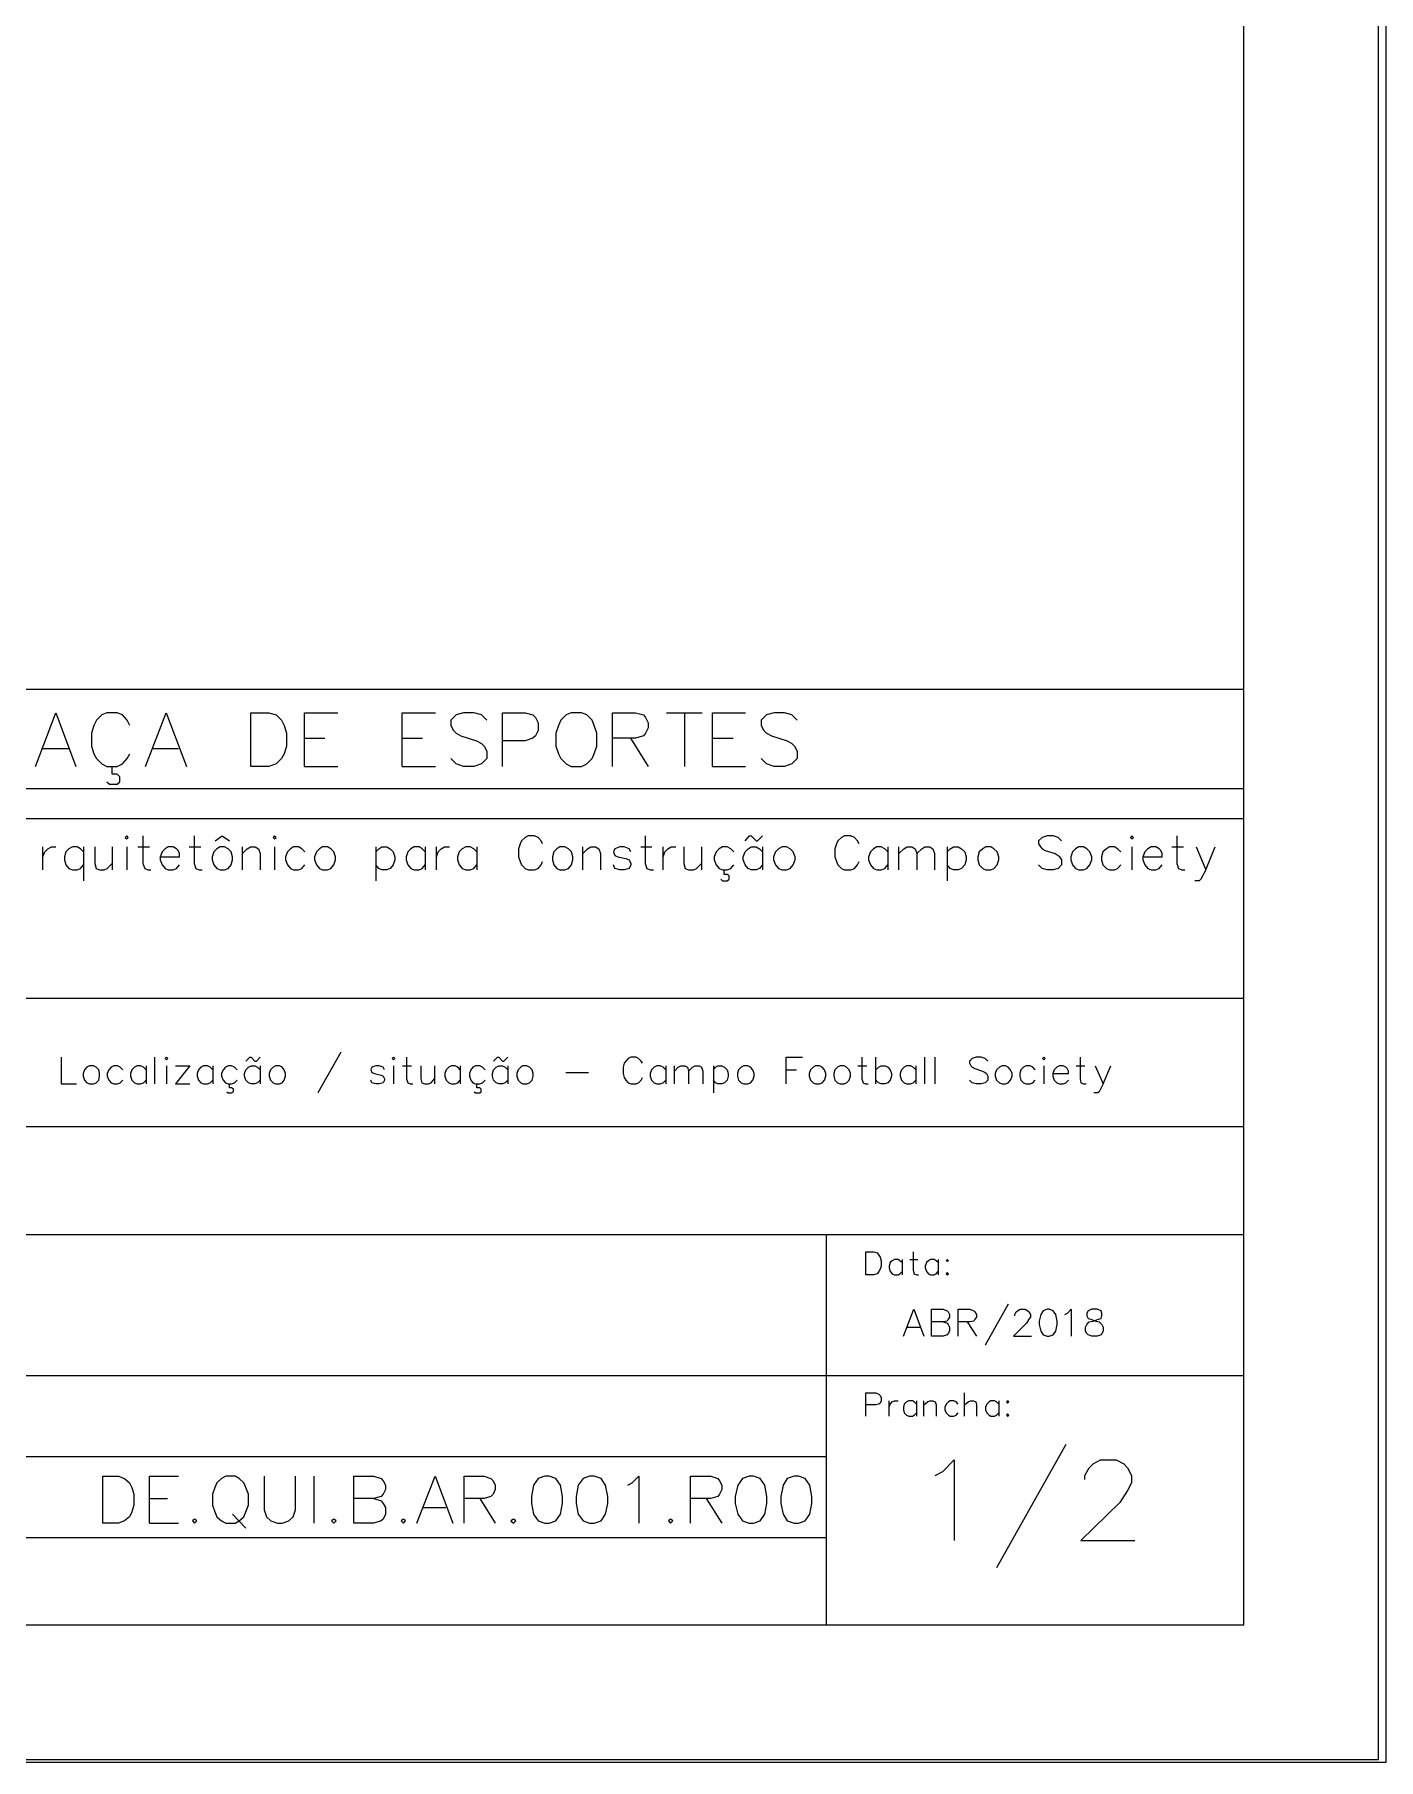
# Model space of a CAD drawing. Header units: millimetres. Extents: x 2928 to 3112, y 1220 to 1280.
# Drawn here: x 3003.17 to 3013.21, y 1220.29 to 1233.19 of the extents above; entities that cross this region are included whole.
import ezdxf
from ezdxf.xclip import XClip

# ---------------------------------------------------------------- set-up
doc = ezdxf.new("R2010")
doc.units = ezdxf.units.MM

# ---------------------------------------------------------------- blocks, each defined once
blk = doc.blocks.new('MF1454BF0')
at = {"color": 7, "linetype": 'Continuous', "lineweight": 9, "true_color": 0x000007}
blk.add_lwpolyline([(840.46, 593.82), (0.56, 593.82), (0.56, 0.62), (840.46, 0.62)], close=True, dxfattribs=at)

msp = doc.modelspace()

# ---------------------------------------------------------------- linework, layer by layer
at = {"color": 7, "linetype": 'Continuous', "lineweight": 9, "true_color": 0x000007}
for points in [[(3012.20566, 1279.08083), (2931.06784, 1279.08083), (2931.06784, 1221.3), (3012.20566, 1221.3)], [(3004.78556, 1227.71343), (3004.78556, 1228.11677), (3004.91889, 1228.11677), (3004.97556, 1228.1001), (3005.01556, 1228.0601), (3005.03556, 1228.0201), (3005.05223, 1227.96343), (3005.05223, 1227.86676), (3005.03556, 1227.8101), (3005.01556, 1227.77343), (3004.97556, 1227.73343), (3004.91889, 1227.71343)], [(3007.17892, 1228.11677), (3007.14226, 1228.1001), (3007.10226, 1228.0601), (3007.08559, 1228.0201), (3007.06559, 1227.96343), (3007.06559, 1227.86676), (3007.08559, 1227.8101), (3007.10226, 1227.77343), (3007.14226, 1227.73343), (3007.17892, 1227.71343), (3007.25559, 1227.71343), (3007.29559, 1227.73343), (3007.33559, 1227.77343), (3007.35226, 1227.8101), (3007.37226, 1227.86676), (3007.37226, 1227.96343), (3007.35226, 1228.0201), (3007.33559, 1228.0601), (3007.29559, 1228.1001), (3007.25559, 1228.11677)], [(3003.84554, 1227.18342), (3003.85888, 1227.17342), (3003.86888, 1227.18342), (3003.85888, 1227.19675)], [(3004.95223, 1227.18342), (3004.96223, 1227.17342), (3004.97556, 1227.18342), (3004.96223, 1227.19675)], [(3011.35898, 1227.18342), (3011.36898, 1227.17342), (3011.38232, 1227.18342), (3011.36898, 1227.19675)], [(3004.55555, 1227.11342), (3004.53222, 1227.10009), (3004.50889, 1227.07675), (3004.49555, 1227.04008), (3004.49555, 1227.01675), (3004.50889, 1226.98008), (3004.53222, 1226.95342), (3004.55555, 1226.94342), (3004.58889, 1226.94342), (3004.61555, 1226.95342), (3004.63889, 1226.98008), (3004.64889, 1227.01675), (3004.64889, 1227.04008), (3004.63889, 1227.07675), (3004.61555, 1227.10009), (3004.58889, 1227.11342)], [(3005.32223, 1227.11342), (3005.2989, 1227.10009), (3005.27556, 1227.07675), (3005.26223, 1227.04008), (3005.26223, 1227.01675), (3005.27556, 1226.98008), (3005.2989, 1226.95342), (3005.32223, 1226.94342), (3005.3589, 1226.94342), (3005.38223, 1226.95342), (3005.40557, 1226.98008), (3005.4189, 1227.01675), (3005.4189, 1227.04008), (3005.40557, 1227.07675), (3005.38223, 1227.10009), (3005.3589, 1227.11342)], [(3007.09559, 1227.11342), (3007.07226, 1227.10009), (3007.04892, 1227.07675), (3007.03892, 1227.04008), (3007.03892, 1227.01675), (3007.04892, 1226.98008), (3007.07226, 1226.95342), (3007.09559, 1226.94342), (3007.13226, 1226.94342), (3007.15892, 1226.95342), (3007.18226, 1226.98008), (3007.19226, 1227.01675), (3007.19226, 1227.04008), (3007.18226, 1227.07675), (3007.15892, 1227.10009), (3007.13226, 1227.11342)], [(3008.75561, 1227.11342), (3008.72895, 1227.10009), (3008.70561, 1227.07675), (3008.69228, 1227.04008), (3008.69228, 1227.01675), (3008.70561, 1226.98008), (3008.72895, 1226.95342), (3008.75561, 1226.94342), (3008.78895, 1226.94342), (3008.81561, 1226.95342), (3008.83895, 1226.98008), (3008.85228, 1227.01675), (3008.85228, 1227.04008), (3008.83895, 1227.07675), (3008.81561, 1227.10009), (3008.78895, 1227.11342)], [(3010.27897, 1227.11342), (3010.25564, 1227.10009), (3010.22897, 1227.07675), (3010.21897, 1227.04008), (3010.21897, 1227.01675), (3010.22897, 1226.98008), (3010.25564, 1226.95342), (3010.27897, 1226.94342), (3010.31564, 1226.94342), (3010.33897, 1226.95342), (3010.3623, 1226.98008), (3010.37564, 1227.01675), (3010.37564, 1227.04008), (3010.3623, 1227.07675), (3010.33897, 1227.10009), (3010.31564, 1227.11342)], [(3010.97231, 1227.11342), (3010.94898, 1227.10009), (3010.92564, 1227.07675), (3010.91231, 1227.04008), (3010.91231, 1227.01675), (3010.92564, 1226.98008), (3010.94898, 1226.95342), (3010.97231, 1226.94342), (3011.00898, 1226.94342), (3011.03231, 1226.95342), (3011.05565, 1226.98008), (3011.06898, 1227.01675), (3011.06898, 1227.04008), (3011.05565, 1227.07675), (3011.03231, 1227.10009), (3011.00898, 1227.11342)], [(3004.14555, 1225.5334), (3004.15555, 1225.5234), (3004.16555, 1225.5334), (3004.15555, 1225.5434)], [(3005.84224, 1225.5334), (3005.85224, 1225.5234), (3005.86224, 1225.5334), (3005.85224, 1225.5434)], [(3010.70231, 1225.5334), (3010.71231, 1225.5234), (3010.72231, 1225.5334), (3010.71231, 1225.5434)], [(3003.57887, 1225.47673), (3003.55887, 1225.46673), (3003.54221, 1225.44673), (3003.53221, 1225.42006), (3003.53221, 1225.40006), (3003.54221, 1225.37006), (3003.55887, 1225.35006), (3003.57887, 1225.34339), (3003.60887, 1225.34339), (3003.62887, 1225.35006), (3003.64887, 1225.37006), (3003.65554, 1225.40006), (3003.65554, 1225.42006), (3003.64887, 1225.44673), (3003.62887, 1225.46673), (3003.60887, 1225.47673)], [(3004.96889, 1225.47673), (3004.95223, 1225.46673), (3004.93223, 1225.44673), (3004.92223, 1225.42006), (3004.92223, 1225.40006), (3004.93223, 1225.37006), (3004.95223, 1225.35006), (3004.96889, 1225.34339), (3004.99889, 1225.34339), (3005.01889, 1225.35006), (3005.03556, 1225.37006), (3005.04556, 1225.40006), (3005.04556, 1225.42006), (3005.03556, 1225.44673), (3005.01889, 1225.46673), (3004.99889, 1225.47673)], [(3006.81892, 1225.47673), (3006.80225, 1225.46673), (3006.78225, 1225.44673), (3006.77225, 1225.42006), (3006.77225, 1225.40006), (3006.78225, 1225.37006), (3006.80225, 1225.35006), (3006.81892, 1225.34339), (3006.84892, 1225.34339), (3006.86892, 1225.35006), (3006.88892, 1225.37006), (3006.89559, 1225.40006), (3006.89559, 1225.42006), (3006.88892, 1225.44673), (3006.86892, 1225.46673), (3006.84892, 1225.47673)], [(3008.46894, 1225.47673), (3008.44894, 1225.46673), (3008.42894, 1225.44673), (3008.42228, 1225.42006), (3008.42228, 1225.40006), (3008.42894, 1225.37006), (3008.44894, 1225.35006), (3008.46894, 1225.34339), (3008.49894, 1225.34339), (3008.51894, 1225.35006), (3008.53561, 1225.37006), (3008.54561, 1225.40006), (3008.54561, 1225.42006), (3008.53561, 1225.44673), (3008.51894, 1225.46673), (3008.49894, 1225.47673)], [(3009.00562, 1225.47673), (3008.98895, 1225.46673), (3008.96895, 1225.44673), (3008.95895, 1225.42006), (3008.95895, 1225.40006), (3008.96895, 1225.37006), (3008.98895, 1225.35006), (3009.00562, 1225.34339), (3009.03562, 1225.34339), (3009.05562, 1225.35006), (3009.07229, 1225.37006), (3009.08229, 1225.40006), (3009.08229, 1225.42006), (3009.07229, 1225.44673), (3009.05562, 1225.46673), (3009.03562, 1225.47673)], [(3009.18895, 1225.47673), (3009.16895, 1225.46673), (3009.14895, 1225.44673), (3009.14229, 1225.42006), (3009.14229, 1225.40006), (3009.14895, 1225.37006), (3009.16895, 1225.35006), (3009.18895, 1225.34339), (3009.21895, 1225.34339), (3009.23562, 1225.35006), (3009.25562, 1225.37006), (3009.26562, 1225.40006), (3009.26562, 1225.42006), (3009.25562, 1225.44673), (3009.23562, 1225.46673), (3009.21895, 1225.47673)], [(3010.39897, 1225.47673), (3010.37897, 1225.46673), (3010.35897, 1225.44673), (3010.34897, 1225.42006), (3010.34897, 1225.40006), (3010.35897, 1225.37006), (3010.37897, 1225.35006), (3010.39897, 1225.34339), (3010.42564, 1225.34339), (3010.44564, 1225.35006), (3010.4623, 1225.37006), (3010.47564, 1225.40006), (3010.47564, 1225.42006), (3010.4623, 1225.44673), (3010.44564, 1225.46673), (3010.42564, 1225.47673)], [(3009.38229, 1223.91671), (3009.38229, 1224.08671), (3009.43896, 1224.08671), (3009.46562, 1224.08004), (3009.47896, 1224.06338), (3009.48896, 1224.04671), (3009.49562, 1224.02004), (3009.49562, 1223.98004), (3009.48896, 1223.95671), (3009.47896, 1223.94004), (3009.46562, 1223.92337), (3009.43896, 1223.91671)], [(3009.98896, 1224.03004), (3009.9823, 1224.02004), (3009.98896, 1224.01671), (3009.99897, 1224.02004)], [(3009.98896, 1223.93337), (3009.9823, 1223.92337), (3009.98896, 1223.91671), (3009.99897, 1223.92337)], [(3010.73564, 1223.66004), (3010.70564, 1223.6467), (3010.68897, 1223.62004), (3010.67564, 1223.57004), (3010.67564, 1223.54337), (3010.68897, 1223.49337), (3010.70564, 1223.4667), (3010.73564, 1223.4567), (3010.75231, 1223.4567), (3010.78231, 1223.4667), (3010.80231, 1223.49337), (3010.81231, 1223.54337), (3010.81231, 1223.57004), (3010.80231, 1223.62004), (3010.78231, 1223.6467), (3010.75231, 1223.66004)], [(3011.06898, 1223.66004), (3011.04231, 1223.6467), (3011.03231, 1223.63004), (3011.03231, 1223.61004), (3011.04231, 1223.59004), (3011.06231, 1223.58337), (3011.09898, 1223.57004), (3011.12565, 1223.56337), (3011.14565, 1223.54337), (3011.15565, 1223.52337), (3011.15565, 1223.49337), (3011.14565, 1223.4767), (3011.13898, 1223.4667), (3011.10898, 1223.4567), (3011.06898, 1223.4567), (3011.04231, 1223.4667), (3011.03231, 1223.4767), (3011.02231, 1223.49337), (3011.02231, 1223.52337), (3011.03231, 1223.54337), (3011.04898, 1223.56337), (3011.07898, 1223.57004), (3011.11898, 1223.58337), (3011.13898, 1223.59004), (3011.14565, 1223.61004), (3011.14565, 1223.63004), (3011.13898, 1223.6467), (3011.10898, 1223.66004)], [(3010.43897, 1222.97336), (3010.4323, 1222.96669), (3010.43897, 1222.95669), (3010.44897, 1222.96669)], [(3010.43897, 1222.87669), (3010.4323, 1222.86669), (3010.43897, 1222.86002), (3010.44897, 1222.86669)], [(3003.67887, 1222.06001), (3003.67887, 1222.41002), (3003.79554, 1222.41002), (3003.84221, 1222.39335), (3003.87888, 1222.36002), (3003.89554, 1222.32668), (3003.91221, 1222.27668), (3003.91221, 1222.19335), (3003.89554, 1222.14335), (3003.87888, 1222.10668), (3003.84221, 1222.07668), (3003.79554, 1222.06001)], [(3004.59889, 1222.41002), (3004.56555, 1222.39335), (3004.53222, 1222.36002), (3004.51555, 1222.32668), (3004.49889, 1222.27668), (3004.49889, 1222.19335), (3004.51555, 1222.14335), (3004.53222, 1222.10668), (3004.56555, 1222.07668), (3004.59889, 1222.06001), (3004.66889, 1222.06001), (3004.69889, 1222.07668), (3004.73222, 1222.10668), (3004.74889, 1222.14335), (3004.76889, 1222.19335), (3004.76889, 1222.27668), (3004.74889, 1222.32668), (3004.73222, 1222.36002), (3004.69889, 1222.39335), (3004.66889, 1222.41002)], [(3006.98226, 1222.41002), (3006.93225, 1222.39335), (3006.89892, 1222.34335), (3006.88225, 1222.26002), (3006.88225, 1222.20668), (3006.89892, 1222.12668), (3006.93225, 1222.07668), (3006.98226, 1222.06001), (3007.01559, 1222.06001), (3007.06559, 1222.07668), (3007.09892, 1222.12668), (3007.11559, 1222.20668), (3007.11559, 1222.26002), (3007.09892, 1222.34335), (3007.06559, 1222.39335), (3007.01559, 1222.41002)], [(3007.31559, 1222.41002), (3007.26893, 1222.39335), (3007.23226, 1222.34335), (3007.21559, 1222.26002), (3007.21559, 1222.20668), (3007.23226, 1222.12668), (3007.26893, 1222.07668), (3007.31559, 1222.06001), (3007.35226, 1222.06001), (3007.40226, 1222.07668), (3007.4356, 1222.12668), (3007.45226, 1222.20668), (3007.45226, 1222.26002), (3007.4356, 1222.34335), (3007.40226, 1222.39335), (3007.35226, 1222.41002)], [(3008.50894, 1222.41002), (3008.45894, 1222.39335), (3008.42561, 1222.34335), (3008.40561, 1222.26002), (3008.40561, 1222.20668), (3008.42561, 1222.12668), (3008.45894, 1222.07668), (3008.50894, 1222.06001), (3008.54228, 1222.06001), (3008.59228, 1222.07668), (3008.62561, 1222.12668), (3008.64228, 1222.20668), (3008.64228, 1222.26002), (3008.62561, 1222.34335), (3008.59228, 1222.39335), (3008.54228, 1222.41002)], [(3008.84562, 1222.41002), (3008.79228, 1222.39335), (3008.76228, 1222.34335), (3008.74561, 1222.26002), (3008.74561, 1222.20668), (3008.76228, 1222.12668), (3008.79228, 1222.07668), (3008.84562, 1222.06001), (3008.87895, 1222.06001), (3008.92895, 1222.07668), (3008.96228, 1222.12668), (3008.97895, 1222.20668), (3008.97895, 1222.26002), (3008.96228, 1222.34335), (3008.92895, 1222.39335), (3008.87895, 1222.41002)], [(3004.36555, 1222.09001), (3004.34888, 1222.07668), (3004.36555, 1222.06001), (3004.38222, 1222.07668)], [(3005.40557, 1222.09001), (3005.3889, 1222.07668), (3005.40557, 1222.06001), (3005.42223, 1222.07668)], [(3005.92557, 1222.09001), (3005.90891, 1222.07668), (3005.92557, 1222.06001), (3005.94224, 1222.07668)], [(3006.74892, 1222.09001), (3006.72892, 1222.07668), (3006.74892, 1222.06001), (3006.76559, 1222.07668)], [(3007.92227, 1222.09001), (3007.9056, 1222.07668), (3007.92227, 1222.06001), (3007.93894, 1222.07668)]]:
    msp.add_lwpolyline(points, close=True, dxfattribs=at)
for points in [[(3012.20566, 1228.2901), (2994.58874, 1228.2901), (2994.58874, 1227.55009)], [(3003.17553, 1227.71343), (3003.32887, 1228.11677), (3003.47887, 1227.71343)], [(3003.88221, 1228.0201), (3003.86221, 1228.0601), (3003.82554, 1228.1001), (3003.78554, 1228.11677), (3003.70888, 1228.11677), (3003.67221, 1228.1001), (3003.63221, 1228.0601), (3003.61221, 1228.0201), (3003.59554, 1227.96343), (3003.59554, 1227.86676), (3003.61221, 1227.8101), (3003.63221, 1227.77343), (3003.67221, 1227.73343), (3003.70888, 1227.71343), (3003.78554, 1227.71343), (3003.82554, 1227.73343), (3003.86221, 1227.77343), (3003.88221, 1227.8101)], [(3003.99888, 1227.71343), (3004.15221, 1228.11677), (3004.30555, 1227.71343)], [(3005.18556, 1227.71343), (3005.18556, 1228.11677), (3005.43557, 1228.11677)], [(3005.91557, 1227.71343), (3005.91557, 1228.11677), (3006.16558, 1228.11677)], [(3006.54892, 1228.0601), (3006.50892, 1228.1001), (3006.45225, 1228.11677), (3006.37558, 1228.11677), (3006.31891, 1228.1001), (3006.27891, 1228.0601), (3006.27891, 1228.0201), (3006.29891, 1227.98343), (3006.31891, 1227.96343), (3006.35558, 1227.94343), (3006.47225, 1227.90676), (3006.50892, 1227.88676), (3006.52892, 1227.86676), (3006.54892, 1227.8301), (3006.54892, 1227.77343), (3006.50892, 1227.73343), (3006.45225, 1227.71343), (3006.37558, 1227.71343), (3006.31891, 1227.73343), (3006.27891, 1227.77343)], [(3006.66558, 1227.71343), (3006.66558, 1228.11677), (3006.83559, 1228.11677), (3006.89225, 1228.1001), (3006.91225, 1228.0801), (3006.93225, 1228.0401), (3006.93225, 1227.98343), (3006.91225, 1227.94343), (3006.89225, 1227.92676), (3006.83559, 1227.90676), (3006.66558, 1227.90676)], [(3007.48893, 1227.71343), (3007.48893, 1228.11677), (3007.65893, 1228.11677), (3007.71893, 1228.1001), (3007.7356, 1228.0801), (3007.7556, 1228.0401), (3007.7556, 1228.00343), (3007.7356, 1227.96343), (3007.71893, 1227.94343), (3007.65893, 1227.92676), (3007.48893, 1227.92676)], [(3007.89227, 1228.11677), (3008.15894, 1228.11677), (3008.15894, 1228.11677)], [(3008.0256, 1228.11677), (3008.0256, 1227.71343), (3008.0256, 1227.71343)], [(3008.23561, 1227.71343), (3008.23561, 1228.11677), (3008.48228, 1228.11677)], [(3008.86895, 1228.0601), (3008.82895, 1228.1001), (3008.77228, 1228.11677), (3008.69561, 1228.11677), (3008.63895, 1228.1001), (3008.59895, 1228.0601), (3008.59895, 1228.0201), (3008.61895, 1227.98343), (3008.63895, 1227.96343), (3008.67561, 1227.94343), (3008.79228, 1227.90676), (3008.82895, 1227.88676), (3008.84895, 1227.86676), (3008.86895, 1227.8301), (3008.86895, 1227.77343), (3008.82895, 1227.73343), (3008.77228, 1227.71343), (3008.69561, 1227.71343), (3008.63895, 1227.73343), (3008.59895, 1227.77343)], [(3003.2322, 1227.8501), (3003.4222, 1227.8501), (3003.4222, 1227.8501)], [(3004.05555, 1227.8501), (3004.24555, 1227.8501), (3004.24555, 1227.8501)], [(3005.18556, 1227.92676), (3005.3389, 1227.92676), (3005.3389, 1227.92676)], [(3005.91557, 1227.92676), (3006.06891, 1227.92676), (3006.06891, 1227.92676)], [(3007.62226, 1227.92676), (3007.7556, 1227.71343), (3007.7556, 1227.71343)], [(3008.23561, 1227.92676), (3008.38894, 1227.92676), (3008.38894, 1227.92676)], [(3003.70888, 1227.60009), (3003.72888, 1227.58343), (3003.78554, 1227.58343), (3003.80554, 1227.60009), (3003.80554, 1227.63676), (3003.78554, 1227.65676), (3003.74888, 1227.65676), (3003.74888, 1227.71343)], [(3005.18556, 1227.71343), (3005.43557, 1227.71343), (3005.43557, 1227.71343)], [(3005.91557, 1227.71343), (3006.16558, 1227.71343), (3006.16558, 1227.71343)], [(3008.23561, 1227.71343), (3008.48228, 1227.71343), (3008.48228, 1227.71343)], [(2994.58874, 1227.55009), (3012.20566, 1227.55009), (3012.20566, 1227.55009)], [(2999.38881, 1227.32676), (3012.20566, 1227.32676), (3012.20566, 1227.32676)], [(3003.97888, 1227.19675), (3003.97888, 1226.99008), (3003.99221, 1226.95342), (3004.01555, 1226.94342), (3004.03888, 1226.94342)], [(3004.36222, 1227.19675), (3004.36222, 1226.99008), (3004.37555, 1226.95342), (3004.39889, 1226.94342), (3004.42222, 1226.94342)], [(3004.51889, 1227.16009), (3004.57222, 1227.19675), (3004.62555, 1227.16009)], [(3006.96559, 1227.13675), (3006.95559, 1227.16009), (3006.93225, 1227.18342), (3006.90559, 1227.19675), (3006.85892, 1227.19675), (3006.83559, 1227.18342), (3006.80892, 1227.16009), (3006.79892, 1227.13675), (3006.78559, 1227.10009), (3006.78559, 1227.04008), (3006.79892, 1227.00342), (3006.80892, 1226.98008), (3006.83559, 1226.95342), (3006.85892, 1226.94342), (3006.90559, 1226.94342), (3006.93225, 1226.95342), (3006.95559, 1226.98008), (3006.96559, 1227.00342)], [(3007.73227, 1227.19675), (3007.73227, 1226.99008), (3007.7456, 1226.95342), (3007.76893, 1226.94342), (3007.7956, 1226.94342)], [(3008.47894, 1227.16009), (3008.51228, 1227.19675), (3008.52561, 1227.19675), (3008.56228, 1227.16009), (3008.57228, 1227.16009), (3008.60895, 1227.19675)], [(3009.33229, 1227.13675), (3009.31896, 1227.16009), (3009.29562, 1227.18342), (3009.26895, 1227.19675), (3009.22229, 1227.19675), (3009.19895, 1227.18342), (3009.17229, 1227.16009), (3009.16229, 1227.13675), (3009.14895, 1227.10009), (3009.14895, 1227.04008), (3009.16229, 1227.00342), (3009.17229, 1226.98008), (3009.19895, 1226.95342), (3009.22229, 1226.94342), (3009.26895, 1226.94342), (3009.29562, 1226.95342), (3009.31896, 1226.98008), (3009.33229, 1227.00342)], [(3010.84231, 1227.16009), (3010.81898, 1227.18342), (3010.78231, 1227.19675), (3010.73564, 1227.19675), (3010.69898, 1227.18342), (3010.67231, 1227.16009), (3010.67231, 1227.13675), (3010.68564, 1227.11342), (3010.69898, 1227.10009), (3010.72231, 1227.08675), (3010.79564, 1227.06342), (3010.81898, 1227.05008), (3010.82898, 1227.04008), (3010.84231, 1227.01675), (3010.84231, 1226.98008), (3010.81898, 1226.95342), (3010.78231, 1226.94342), (3010.73564, 1226.94342), (3010.69898, 1226.95342), (3010.67231, 1226.98008)], [(3011.70566, 1227.19675), (3011.70566, 1226.99008), (3011.71899, 1226.95342), (3011.74232, 1226.94342), (3011.76566, 1226.94342)], [(3003.2322, 1226.94342), (3003.2322, 1227.11342), (3003.2322, 1227.11342)], [(3003.2322, 1227.04008), (3003.24554, 1227.07675), (3003.26887, 1227.10009), (3003.29554, 1227.11342), (3003.32887, 1227.11342)], [(3003.53554, 1227.07675), (3003.51221, 1227.10009), (3003.48887, 1227.11342), (3003.4522, 1227.11342), (3003.42554, 1227.10009), (3003.4022, 1227.07675), (3003.3922, 1227.04008), (3003.3922, 1227.01675), (3003.4022, 1226.98008), (3003.42554, 1226.95342), (3003.4522, 1226.94342), (3003.48887, 1226.94342), (3003.51221, 1226.95342), (3003.53554, 1226.98008)], [(3003.53554, 1227.11342), (3003.53554, 1226.86008), (3003.53554, 1226.86008)], [(3003.61887, 1227.11342), (3003.61887, 1226.99008), (3003.62887, 1226.95342), (3003.65554, 1226.94342), (3003.68887, 1226.94342), (3003.71221, 1226.95342), (3003.74888, 1226.99008)], [(3003.74888, 1227.11342), (3003.74888, 1226.94342), (3003.74888, 1226.94342)], [(3003.85888, 1227.11342), (3003.85888, 1226.94342), (3003.85888, 1226.94342)], [(3003.94221, 1227.11342), (3004.02888, 1227.11342), (3004.02888, 1227.11342)], [(3004.10888, 1227.04008), (3004.25222, 1227.04008), (3004.25222, 1227.06342), (3004.24222, 1227.08675), (3004.22888, 1227.10009), (3004.20555, 1227.11342), (3004.16888, 1227.11342), (3004.14555, 1227.10009), (3004.12221, 1227.07675), (3004.10888, 1227.04008), (3004.10888, 1227.01675), (3004.12221, 1226.98008), (3004.14555, 1226.95342), (3004.16888, 1226.94342), (3004.20555, 1226.94342), (3004.22888, 1226.95342), (3004.25222, 1226.98008)], [(3004.32555, 1227.11342), (3004.41222, 1227.11342), (3004.41222, 1227.11342)], [(3004.72222, 1226.94342), (3004.72222, 1227.11342), (3004.72222, 1227.11342)], [(3004.72222, 1227.06342), (3004.75889, 1227.10009), (3004.78222, 1227.11342), (3004.81889, 1227.11342), (3004.84222, 1227.10009), (3004.85556, 1227.06342), (3004.85556, 1226.94342)], [(3004.96223, 1227.11342), (3004.96223, 1226.94342), (3004.96223, 1226.94342)], [(3005.1889, 1227.07675), (3005.16556, 1227.10009), (3005.14223, 1227.11342), (3005.10556, 1227.11342), (3005.08223, 1227.10009), (3005.05889, 1227.07675), (3005.04556, 1227.04008), (3005.04556, 1227.01675), (3005.05889, 1226.98008), (3005.08223, 1226.95342), (3005.10556, 1226.94342), (3005.14223, 1226.94342), (3005.16556, 1226.95342), (3005.1889, 1226.98008)], [(3005.7189, 1227.11342), (3005.7189, 1226.86008), (3005.7189, 1226.86008)], [(3005.7189, 1227.07675), (3005.74224, 1227.10009), (3005.76557, 1227.11342), (3005.80224, 1227.11342), (3005.82557, 1227.10009), (3005.84891, 1227.07675), (3005.86224, 1227.04008), (3005.86224, 1227.01675), (3005.84891, 1226.98008), (3005.82557, 1226.95342), (3005.80224, 1226.94342), (3005.76557, 1226.94342), (3005.74224, 1226.95342), (3005.7189, 1226.98008)], [(3006.08891, 1227.07675), (3006.06558, 1227.10009), (3006.04224, 1227.11342), (3006.00557, 1227.11342), (3005.98224, 1227.10009), (3005.95891, 1227.07675), (3005.94557, 1227.04008), (3005.94557, 1227.01675), (3005.95891, 1226.98008), (3005.98224, 1226.95342), (3006.00557, 1226.94342), (3006.04224, 1226.94342), (3006.06558, 1226.95342), (3006.08891, 1226.98008)], [(3006.08891, 1227.11342), (3006.08891, 1226.94342), (3006.08891, 1226.94342)], [(3006.17224, 1226.94342), (3006.17224, 1227.11342), (3006.17224, 1227.11342)], [(3006.17224, 1227.04008), (3006.18558, 1227.07675), (3006.20891, 1227.10009), (3006.23224, 1227.11342), (3006.26891, 1227.11342)], [(3006.47558, 1227.07675), (3006.45225, 1227.10009), (3006.42558, 1227.11342), (3006.39225, 1227.11342), (3006.36558, 1227.10009), (3006.34225, 1227.07675), (3006.32891, 1227.04008), (3006.32891, 1227.01675), (3006.34225, 1226.98008), (3006.36558, 1226.95342), (3006.39225, 1226.94342), (3006.42558, 1226.94342), (3006.45225, 1226.95342), (3006.47558, 1226.98008)], [(3006.47558, 1227.11342), (3006.47558, 1226.94342), (3006.47558, 1226.94342)], [(3007.26559, 1226.94342), (3007.26559, 1227.11342), (3007.26559, 1227.11342)], [(3007.26559, 1227.06342), (3007.30226, 1227.10009), (3007.32559, 1227.11342), (3007.36226, 1227.11342), (3007.38559, 1227.10009), (3007.39893, 1227.06342), (3007.39893, 1226.94342)], [(3007.6256, 1227.07675), (3007.61226, 1227.10009), (3007.5756, 1227.11342), (3007.54226, 1227.11342), (3007.5056, 1227.10009), (3007.4956, 1227.07675), (3007.5056, 1227.05008), (3007.52893, 1227.04008), (3007.58893, 1227.02675), (3007.61226, 1227.01675), (3007.6256, 1226.99008), (3007.6256, 1226.98008), (3007.61226, 1226.95342), (3007.5756, 1226.94342), (3007.54226, 1226.94342), (3007.5056, 1226.95342), (3007.4956, 1226.98008)], [(3007.69893, 1227.11342), (3007.78227, 1227.11342), (3007.78227, 1227.11342)], [(3007.8656, 1226.94342), (3007.8656, 1227.11342), (3007.8656, 1227.11342)], [(3007.8656, 1227.04008), (3007.87893, 1227.07675), (3007.90227, 1227.10009), (3007.9256, 1227.11342), (3007.96227, 1227.11342)], [(3008.02227, 1227.11342), (3008.02227, 1226.99008), (3008.03227, 1226.95342), (3008.0556, 1226.94342), (3008.09227, 1226.94342), (3008.1156, 1226.95342), (3008.15227, 1226.99008)], [(3008.15227, 1227.11342), (3008.15227, 1226.94342), (3008.15227, 1226.94342)], [(3008.39561, 1227.07675), (3008.37228, 1227.10009), (3008.34561, 1227.11342), (3008.30894, 1227.11342), (3008.28561, 1227.10009), (3008.26227, 1227.07675), (3008.24894, 1227.04008), (3008.24894, 1227.01675), (3008.26227, 1226.98008), (3008.28561, 1226.95342), (3008.30894, 1226.94342), (3008.34561, 1226.94342), (3008.37228, 1226.95342), (3008.39561, 1226.98008)], [(3008.60895, 1226.98008), (3008.58561, 1226.95342), (3008.56228, 1226.94342), (3008.52561, 1226.94342), (3008.50228, 1226.95342), (3008.47894, 1226.98008), (3008.46561, 1227.01675), (3008.46561, 1227.04008), (3008.47894, 1227.07675), (3008.50228, 1227.10009), (3008.52561, 1227.11342), (3008.56228, 1227.11342), (3008.58561, 1227.10009), (3008.60895, 1227.07675)], [(3008.60895, 1227.11342), (3008.60895, 1226.94342), (3008.60895, 1226.94342)], [(3009.54563, 1227.07675), (3009.52229, 1227.10009), (3009.49562, 1227.11342), (3009.46229, 1227.11342), (3009.43896, 1227.10009), (3009.41562, 1227.07675), (3009.40229, 1227.04008), (3009.40229, 1227.01675), (3009.41562, 1226.98008), (3009.43896, 1226.95342), (3009.46229, 1226.94342), (3009.49562, 1226.94342), (3009.52229, 1226.95342), (3009.54563, 1226.98008)], [(3009.54563, 1227.11342), (3009.54563, 1226.94342), (3009.54563, 1226.94342)], [(3009.62896, 1226.94342), (3009.62896, 1227.11342), (3009.62896, 1227.11342)], [(3009.62896, 1227.06342), (3009.66563, 1227.10009), (3009.68896, 1227.11342), (3009.72563, 1227.11342), (3009.74896, 1227.10009), (3009.76229, 1227.06342), (3009.76229, 1226.94342)], [(3009.76229, 1227.06342), (3009.79896, 1227.10009), (3009.8223, 1227.11342), (3009.85896, 1227.11342), (3009.8823, 1227.10009), (3009.89563, 1227.06342), (3009.89563, 1226.94342)], [(3009.98896, 1227.11342), (3009.98896, 1226.86008), (3009.98896, 1226.86008)], [(3009.98896, 1227.07675), (3010.0123, 1227.10009), (3010.03563, 1227.11342), (3010.0723, 1227.11342), (3010.09563, 1227.10009), (3010.1223, 1227.07675), (3010.1323, 1227.04008), (3010.1323, 1227.01675), (3010.1223, 1226.98008), (3010.09563, 1226.95342), (3010.0723, 1226.94342), (3010.03563, 1226.94342), (3010.0123, 1226.95342), (3009.98896, 1226.98008)], [(3011.28565, 1227.07675), (3011.26232, 1227.10009), (3011.23898, 1227.11342), (3011.20232, 1227.11342), (3011.17898, 1227.10009), (3011.15231, 1227.07675), (3011.14231, 1227.04008), (3011.14231, 1227.01675), (3011.15231, 1226.98008), (3011.17898, 1226.95342), (3011.20232, 1226.94342), (3011.23898, 1226.94342), (3011.26232, 1226.95342), (3011.28565, 1226.98008)], [(3011.36898, 1227.11342), (3011.36898, 1226.94342), (3011.36898, 1226.94342)], [(3011.45232, 1227.04008), (3011.59565, 1227.04008), (3011.59565, 1227.06342), (3011.58565, 1227.08675), (3011.57232, 1227.10009), (3011.54899, 1227.11342), (3011.51232, 1227.11342), (3011.48899, 1227.10009), (3011.46565, 1227.07675), (3011.45232, 1227.04008), (3011.45232, 1227.01675), (3011.46565, 1226.98008), (3011.48899, 1226.95342), (3011.51232, 1226.94342), (3011.54899, 1226.94342), (3011.57232, 1226.95342), (3011.59565, 1226.98008)], [(3011.66899, 1227.11342), (3011.75566, 1227.11342), (3011.75566, 1227.11342)], [(3011.84899, 1227.11342), (3011.92233, 1226.94342), (3011.99233, 1227.11342)], [(3008.29894, 1226.87342), (3008.30894, 1226.86008), (3008.34561, 1226.86008), (3008.35894, 1226.87342), (3008.35894, 1226.89675), (3008.34561, 1226.90675), (3008.32227, 1226.90675), (3008.32227, 1226.94342)], [(3011.92233, 1226.94342), (3011.88566, 1226.87342), (3011.87233, 1226.86008), (3011.83899, 1226.86008)], [(2999.38881, 1225.9834), (3012.20566, 1225.9834), (3012.20566, 1225.9834)], [(3003.36887, 1225.5434), (3003.36887, 1225.34339), (3003.48221, 1225.34339)], [(3004.06888, 1225.34339), (3004.06888, 1225.5434), (3004.06888, 1225.5434)], [(3004.74889, 1225.5134), (3004.77889, 1225.5434), (3004.78889, 1225.5434), (3004.81556, 1225.5134), (3004.82889, 1225.5134), (3004.85556, 1225.5434)], [(3005.4589, 1225.58006), (3005.28556, 1225.27673), (3005.28556, 1225.27673)], [(3005.94891, 1225.5434), (3005.94891, 1225.38006), (3005.95891, 1225.35006), (3005.97557, 1225.34339), (3005.99557, 1225.34339)], [(3006.59892, 1225.5134), (3006.62892, 1225.5434), (3006.63892, 1225.5434), (3006.66558, 1225.5134), (3006.67558, 1225.5134), (3006.70558, 1225.5434)], [(3007.71227, 1225.49673), (3007.70227, 1225.5134), (3007.68227, 1225.5334), (3007.6656, 1225.5434), (3007.6256, 1225.5434), (3007.6056, 1225.5334), (3007.58893, 1225.5134), (3007.5756, 1225.49673), (3007.56893, 1225.46673), (3007.56893, 1225.42006), (3007.5756, 1225.39006), (3007.58893, 1225.37006), (3007.6056, 1225.35006), (3007.6256, 1225.34339), (3007.6656, 1225.34339), (3007.68227, 1225.35006), (3007.70227, 1225.37006), (3007.71227, 1225.39006)], [(3008.78561, 1225.34339), (3008.78561, 1225.5434), (3008.90895, 1225.5434)], [(3009.35229, 1225.5434), (3009.35229, 1225.38006), (3009.36229, 1225.35006), (3009.37896, 1225.34339), (3009.39896, 1225.34339)], [(3009.45562, 1225.34339), (3009.45562, 1225.5434), (3009.45562, 1225.5434)], [(3009.8223, 1225.34339), (3009.8223, 1225.5434), (3009.8223, 1225.5434)], [(3009.89896, 1225.34339), (3009.89896, 1225.5434), (3009.89896, 1225.5434)], [(3010.2923, 1225.5134), (3010.2723, 1225.5334), (3010.2423, 1225.5434), (3010.20563, 1225.5434), (3010.17563, 1225.5334), (3010.15563, 1225.5134), (3010.15563, 1225.49673), (3010.16563, 1225.47673), (3010.17563, 1225.46673), (3010.19563, 1225.45673), (3010.2523, 1225.43673), (3010.2723, 1225.42673), (3010.2823, 1225.42006), (3010.2923, 1225.40006), (3010.2923, 1225.37006), (3010.2723, 1225.35006), (3010.2423, 1225.34339), (3010.20563, 1225.34339), (3010.17563, 1225.35006), (3010.15563, 1225.37006)], [(3010.98231, 1225.5434), (3010.98231, 1225.38006), (3010.98898, 1225.35006), (3011.00898, 1225.34339), (3011.02898, 1225.34339)], [(3003.82888, 1225.44673), (3003.80888, 1225.46673), (3003.78888, 1225.47673), (3003.76221, 1225.47673), (3003.74221, 1225.46673), (3003.72554, 1225.44673), (3003.71221, 1225.42006), (3003.71221, 1225.40006), (3003.72554, 1225.37006), (3003.74221, 1225.35006), (3003.76221, 1225.34339), (3003.78888, 1225.34339), (3003.80888, 1225.35006), (3003.82888, 1225.37006)], [(3004.00221, 1225.44673), (3003.98221, 1225.46673), (3003.96221, 1225.47673), (3003.93555, 1225.47673), (3003.91554, 1225.46673), (3003.89554, 1225.44673), (3003.88554, 1225.42006), (3003.88554, 1225.40006), (3003.89554, 1225.37006), (3003.91554, 1225.35006), (3003.93555, 1225.34339), (3003.96221, 1225.34339), (3003.98221, 1225.35006), (3004.00221, 1225.37006)], [(3004.00221, 1225.47673), (3004.00221, 1225.34339), (3004.00221, 1225.34339)], [(3004.15555, 1225.47673), (3004.15555, 1225.34339), (3004.15555, 1225.34339)], [(3004.22222, 1225.47673), (3004.32888, 1225.47673), (3004.22222, 1225.34339), (3004.32888, 1225.34339)], [(3004.50222, 1225.44673), (3004.48222, 1225.46673), (3004.46222, 1225.47673), (3004.43222, 1225.47673), (3004.41222, 1225.46673), (3004.39555, 1225.44673), (3004.38555, 1225.42006), (3004.38555, 1225.40006), (3004.39555, 1225.37006), (3004.41222, 1225.35006), (3004.43222, 1225.34339), (3004.46222, 1225.34339), (3004.48222, 1225.35006), (3004.50222, 1225.37006)], [(3004.50222, 1225.47673), (3004.50222, 1225.34339), (3004.50222, 1225.34339)], [(3004.68222, 1225.44673), (3004.66222, 1225.46673), (3004.64222, 1225.47673), (3004.61555, 1225.47673), (3004.59555, 1225.46673), (3004.57889, 1225.44673), (3004.56555, 1225.42006), (3004.56555, 1225.40006), (3004.57889, 1225.37006), (3004.59555, 1225.35006), (3004.61555, 1225.34339), (3004.64222, 1225.34339), (3004.66222, 1225.35006), (3004.68222, 1225.37006)], [(3004.85556, 1225.37006), (3004.83556, 1225.35006), (3004.81556, 1225.34339), (3004.78889, 1225.34339), (3004.76889, 1225.35006), (3004.74889, 1225.37006), (3004.73889, 1225.40006), (3004.73889, 1225.42006), (3004.74889, 1225.44673), (3004.76889, 1225.46673), (3004.78889, 1225.47673), (3004.81556, 1225.47673), (3004.83556, 1225.46673), (3004.85556, 1225.44673)], [(3004.85556, 1225.47673), (3004.85556, 1225.34339), (3004.85556, 1225.34339)], [(3005.78557, 1225.44673), (3005.77557, 1225.46673), (3005.74557, 1225.47673), (3005.7189, 1225.47673), (3005.6889, 1225.46673), (3005.68224, 1225.44673), (3005.6889, 1225.42673), (3005.7089, 1225.42006), (3005.7589, 1225.40673), (3005.77557, 1225.40006), (3005.78557, 1225.38006), (3005.78557, 1225.37006), (3005.77557, 1225.35006), (3005.74557, 1225.34339), (3005.7189, 1225.34339), (3005.6889, 1225.35006), (3005.68224, 1225.37006)], [(3005.85224, 1225.47673), (3005.85224, 1225.34339), (3005.85224, 1225.34339)], [(3005.91891, 1225.47673), (3005.98557, 1225.47673), (3005.98557, 1225.47673)], [(3006.05558, 1225.47673), (3006.05558, 1225.38006), (3006.06224, 1225.35006), (3006.08224, 1225.34339), (3006.11224, 1225.34339), (3006.13224, 1225.35006), (3006.15891, 1225.38006)], [(3006.15891, 1225.47673), (3006.15891, 1225.34339), (3006.15891, 1225.34339)], [(3006.34891, 1225.44673), (3006.33225, 1225.46673), (3006.31225, 1225.47673), (3006.28558, 1225.47673), (3006.26558, 1225.46673), (3006.24558, 1225.44673), (3006.23558, 1225.42006), (3006.23558, 1225.40006), (3006.24558, 1225.37006), (3006.26558, 1225.35006), (3006.28558, 1225.34339), (3006.31225, 1225.34339), (3006.33225, 1225.35006), (3006.34891, 1225.37006)], [(3006.34891, 1225.47673), (3006.34891, 1225.34339), (3006.34891, 1225.34339)], [(3006.53558, 1225.44673), (3006.51558, 1225.46673), (3006.49558, 1225.47673), (3006.46558, 1225.47673), (3006.44558, 1225.46673), (3006.42891, 1225.44673), (3006.41891, 1225.42006), (3006.41891, 1225.40006), (3006.42891, 1225.37006), (3006.44558, 1225.35006), (3006.46558, 1225.34339), (3006.49558, 1225.34339), (3006.51558, 1225.35006), (3006.53558, 1225.37006)], [(3006.70558, 1225.37006), (3006.68558, 1225.35006), (3006.66558, 1225.34339), (3006.63892, 1225.34339), (3006.61892, 1225.35006), (3006.59892, 1225.37006), (3006.59225, 1225.40006), (3006.59225, 1225.42006), (3006.59892, 1225.44673), (3006.61892, 1225.46673), (3006.63892, 1225.47673), (3006.66558, 1225.47673), (3006.68558, 1225.46673), (3006.70558, 1225.44673)], [(3006.70558, 1225.47673), (3006.70558, 1225.34339), (3006.70558, 1225.34339)], [(3007.13892, 1225.42673), (3007.30893, 1225.42673), (3007.30893, 1225.42673)], [(3007.8856, 1225.44673), (3007.8656, 1225.46673), (3007.8456, 1225.47673), (3007.81893, 1225.47673), (3007.79893, 1225.46673), (3007.77893, 1225.44673), (3007.76893, 1225.42006), (3007.76893, 1225.40006), (3007.77893, 1225.37006), (3007.79893, 1225.35006), (3007.81893, 1225.34339), (3007.8456, 1225.34339), (3007.8656, 1225.35006), (3007.8856, 1225.37006)], [(3007.8856, 1225.47673), (3007.8856, 1225.34339), (3007.8856, 1225.34339)], [(3007.95227, 1225.34339), (3007.95227, 1225.47673), (3007.95227, 1225.47673)], [(3007.95227, 1225.43673), (3007.97894, 1225.46673), (3007.99894, 1225.47673), (3008.02894, 1225.47673), (3008.04894, 1225.46673), (3008.0556, 1225.43673), (3008.0556, 1225.34339)], [(3008.0556, 1225.43673), (3008.0856, 1225.46673), (3008.1056, 1225.47673), (3008.13561, 1225.47673), (3008.15227, 1225.46673), (3008.16227, 1225.43673), (3008.16227, 1225.34339)], [(3008.24227, 1225.47673), (3008.24227, 1225.27673), (3008.24227, 1225.27673)], [(3008.24227, 1225.44673), (3008.25894, 1225.46673), (3008.27561, 1225.47673), (3008.30561, 1225.47673), (3008.32561, 1225.46673), (3008.34561, 1225.44673), (3008.35227, 1225.42006), (3008.35227, 1225.40006), (3008.34561, 1225.37006), (3008.32561, 1225.35006), (3008.30561, 1225.34339), (3008.27561, 1225.34339), (3008.25894, 1225.35006), (3008.24227, 1225.37006)], [(3008.78561, 1225.44673), (3008.86228, 1225.44673), (3008.86228, 1225.44673)], [(3009.32229, 1225.47673), (3009.38896, 1225.47673), (3009.38896, 1225.47673)], [(3009.45562, 1225.44673), (3009.47562, 1225.46673), (3009.49562, 1225.47673), (3009.52562, 1225.47673), (3009.54563, 1225.46673), (3009.56229, 1225.44673), (3009.57229, 1225.42006), (3009.57229, 1225.40006), (3009.56229, 1225.37006), (3009.54563, 1225.35006), (3009.52562, 1225.34339), (3009.49562, 1225.34339), (3009.47562, 1225.35006), (3009.45562, 1225.37006)], [(3009.75563, 1225.44673), (3009.73563, 1225.46673), (3009.71563, 1225.47673), (3009.68563, 1225.47673), (3009.66896, 1225.46673), (3009.64896, 1225.44673), (3009.63896, 1225.42006), (3009.63896, 1225.40006), (3009.64896, 1225.37006), (3009.66896, 1225.35006), (3009.68563, 1225.34339), (3009.71563, 1225.34339), (3009.73563, 1225.35006), (3009.75563, 1225.37006)], [(3009.75563, 1225.47673), (3009.75563, 1225.34339), (3009.75563, 1225.34339)], [(3010.64564, 1225.44673), (3010.62897, 1225.46673), (3010.60897, 1225.47673), (3010.57897, 1225.47673), (3010.55897, 1225.46673), (3010.53897, 1225.44673), (3010.53231, 1225.42006), (3010.53231, 1225.40006), (3010.53897, 1225.37006), (3010.55897, 1225.35006), (3010.57897, 1225.34339), (3010.60897, 1225.34339), (3010.62897, 1225.35006), (3010.64564, 1225.37006)], [(3010.71231, 1225.47673), (3010.71231, 1225.34339), (3010.71231, 1225.34339)], [(3010.77898, 1225.42006), (3010.89564, 1225.42006), (3010.89564, 1225.43673), (3010.88564, 1225.45673), (3010.87564, 1225.46673), (3010.85564, 1225.47673), (3010.82898, 1225.47673), (3010.80898, 1225.46673), (3010.78898, 1225.44673), (3010.77898, 1225.42006), (3010.77898, 1225.40006), (3010.78898, 1225.37006), (3010.80898, 1225.35006), (3010.82898, 1225.34339), (3010.85564, 1225.34339), (3010.87564, 1225.35006), (3010.89564, 1225.37006)], [(3010.95231, 1225.47673), (3011.01898, 1225.47673), (3011.01898, 1225.47673)], [(3011.09565, 1225.47673), (3011.15565, 1225.34339), (3011.21232, 1225.47673)], [(3004.60555, 1225.28339), (3004.61555, 1225.27673), (3004.64222, 1225.27673), (3004.65556, 1225.28339), (3004.65556, 1225.30339), (3004.64222, 1225.31339), (3004.62555, 1225.31339), (3004.62555, 1225.34339)], [(3006.45558, 1225.28339), (3006.46558, 1225.27673), (3006.49558, 1225.27673), (3006.50558, 1225.28339), (3006.50558, 1225.30339), (3006.49558, 1225.31339), (3006.47558, 1225.31339), (3006.47558, 1225.34339)], [(3011.15565, 1225.34339), (3011.12565, 1225.28339), (3011.11565, 1225.27673), (3011.08565, 1225.27673)], [(2999.38881, 1225.02339), (3012.20566, 1225.02339), (3012.20566, 1225.02339)], [(2999.38881, 1224.21671), (3012.20566, 1224.21671), (3012.20566, 1224.21671)], [(3009.08562, 1224.21671), (3009.08562, 1221.3), (3009.08562, 1221.3)], [(3009.73563, 1224.08671), (3009.73563, 1223.95004), (3009.74229, 1223.92337), (3009.75896, 1223.91671), (3009.77563, 1223.91671)], [(3009.65229, 1224.00671), (3009.63563, 1224.02004), (3009.62229, 1224.03004), (3009.59563, 1224.03004), (3009.57896, 1224.02004), (3009.56229, 1224.00671), (3009.55563, 1223.98004), (3009.55563, 1223.96671), (3009.56229, 1223.94004), (3009.57896, 1223.92337), (3009.59563, 1223.91671), (3009.62229, 1223.91671), (3009.63563, 1223.92337), (3009.65229, 1223.94004)], [(3009.65229, 1224.03004), (3009.65229, 1223.91671), (3009.65229, 1223.91671)], [(3009.70896, 1224.03004), (3009.76896, 1224.03004), (3009.76896, 1224.03004)], [(3009.9223, 1224.00671), (3009.90563, 1224.02004), (3009.8923, 1224.03004), (3009.86563, 1224.03004), (3009.84896, 1224.02004), (3009.83563, 1224.00671), (3009.82563, 1223.98004), (3009.82563, 1223.96671), (3009.83563, 1223.94004), (3009.84896, 1223.92337), (3009.86563, 1223.91671), (3009.8923, 1223.91671), (3009.90563, 1223.92337), (3009.9223, 1223.94004)], [(3009.9223, 1224.03004), (3009.9223, 1223.91671), (3009.9223, 1223.91671)], [(3010.44564, 1223.6967), (3010.2723, 1223.39003), (3010.2723, 1223.39003)], [(3009.66229, 1223.4567), (3009.73896, 1223.66004), (3009.81563, 1223.4567)], [(3009.95896, 1223.56337), (3009.98896, 1223.55337), (3009.99563, 1223.54337), (3010.00563, 1223.52337), (3010.00563, 1223.49337), (3009.99563, 1223.4767), (3009.98896, 1223.4667), (3009.95896, 1223.4567), (3009.8723, 1223.4567), (3009.8723, 1223.66004), (3009.95896, 1223.66004), (3009.98896, 1223.6467), (3009.99563, 1223.64004), (3010.00563, 1223.62004), (3010.00563, 1223.60004), (3009.99563, 1223.58337), (3009.98896, 1223.57004), (3009.95896, 1223.56337), (3009.8723, 1223.56337)], [(3010.0723, 1223.4567), (3010.0723, 1223.66004), (3010.15897, 1223.66004), (3010.18897, 1223.6467), (3010.19563, 1223.64004), (3010.20897, 1223.62004), (3010.20897, 1223.60004), (3010.19563, 1223.58337), (3010.18897, 1223.57004), (3010.15897, 1223.56337), (3010.0723, 1223.56337)], [(3010.49564, 1223.61004), (3010.49564, 1223.62004), (3010.50564, 1223.64004), (3010.51564, 1223.6467), (3010.53564, 1223.66004), (3010.57231, 1223.66004), (3010.59231, 1223.6467), (3010.59897, 1223.64004), (3010.61231, 1223.62004), (3010.61231, 1223.60004), (3010.59897, 1223.58337), (3010.58231, 1223.55337), (3010.48564, 1223.4567), (3010.61897, 1223.4567)], [(3010.86898, 1223.62004), (3010.88898, 1223.63004), (3010.91564, 1223.66004), (3010.91564, 1223.4567)], [(3009.68896, 1223.52337), (3009.78563, 1223.52337), (3009.78563, 1223.52337)], [(3010.13897, 1223.56337), (3010.20897, 1223.4567), (3010.20897, 1223.4567)], [(2999.38881, 1223.16336), (3012.20566, 1223.16336), (3012.20566, 1223.16336)], [(3009.38229, 1222.86002), (3009.38229, 1223.03336), (3009.45562, 1223.03336), (3009.47896, 1223.02336), (3009.48896, 1223.01336), (3009.49562, 1222.99669), (3009.49562, 1222.97336), (3009.48896, 1222.95669), (3009.47896, 1222.95003), (3009.45562, 1222.94336), (3009.38229, 1222.94336)], [(3009.55563, 1222.86002), (3009.55563, 1222.97336), (3009.55563, 1222.97336)], [(3009.55563, 1222.92669), (3009.56229, 1222.95003), (3009.57896, 1222.96669), (3009.59563, 1222.97336), (3009.62229, 1222.97336)], [(3009.75896, 1222.95003), (3009.74229, 1222.96669), (3009.72896, 1222.97336), (3009.70229, 1222.97336), (3009.68563, 1222.96669), (3009.66896, 1222.95003), (3009.66229, 1222.92669), (3009.66229, 1222.90669), (3009.66896, 1222.88336), (3009.68563, 1222.86669), (3009.70229, 1222.86002), (3009.72896, 1222.86002), (3009.74229, 1222.86669), (3009.75896, 1222.88336)], [(3009.75896, 1222.97336), (3009.75896, 1222.86002), (3009.75896, 1222.86002)], [(3009.81563, 1222.86002), (3009.81563, 1222.97336), (3009.81563, 1222.97336)], [(3009.81563, 1222.94336), (3009.8423, 1222.96669), (3009.85896, 1222.97336), (3009.8823, 1222.97336), (3009.89896, 1222.96669), (3009.90563, 1222.94336), (3009.90563, 1222.86002)], [(3010.0723, 1222.95003), (3010.05563, 1222.96669), (3010.03897, 1222.97336), (3010.0123, 1222.97336), (3009.99897, 1222.96669), (3009.9823, 1222.95003), (3009.9723, 1222.92669), (3009.9723, 1222.90669), (3009.9823, 1222.88336), (3009.99897, 1222.86669), (3010.0123, 1222.86002), (3010.03897, 1222.86002), (3010.05563, 1222.86669), (3010.0723, 1222.88336)], [(3010.11897, 1222.86002), (3010.11897, 1223.03336), (3010.11897, 1223.03336)], [(3010.11897, 1222.94336), (3010.14563, 1222.96669), (3010.1623, 1222.97336), (3010.18563, 1222.97336), (3010.2023, 1222.96669), (3010.20897, 1222.94336), (3010.20897, 1222.86002)], [(3010.37564, 1222.95003), (3010.35897, 1222.96669), (3010.3423, 1222.97336), (3010.31564, 1222.97336), (3010.3023, 1222.96669), (3010.28564, 1222.95003), (3010.27564, 1222.92669), (3010.27564, 1222.90669), (3010.28564, 1222.88336), (3010.3023, 1222.86669), (3010.31564, 1222.86002), (3010.3423, 1222.86002), (3010.35897, 1222.86669), (3010.37564, 1222.88336)], [(3010.37564, 1222.97336), (3010.37564, 1222.86002), (3010.37564, 1222.86002)], [(2999.38881, 1222.55669), (3009.08562, 1222.55669), (3009.08562, 1222.55669)], [(3010.87564, 1222.64669), (3010.35897, 1221.72668), (3010.35897, 1221.72668)], [(3004.02888, 1222.06001), (3004.02888, 1222.41002), (3004.24555, 1222.41002)], [(3004.88556, 1222.41002), (3004.88556, 1222.16001), (3004.90223, 1222.10668), (3004.93556, 1222.07668), (3004.98556, 1222.06001), (3005.01889, 1222.06001), (3005.06889, 1222.07668), (3005.10223, 1222.10668), (3005.1189, 1222.16001), (3005.1189, 1222.41002)], [(3005.25556, 1222.41002), (3005.25556, 1222.06001), (3005.25556, 1222.06001)], [(3005.70557, 1222.24335), (3005.7589, 1222.22668), (3005.77557, 1222.20668), (3005.79224, 1222.17668), (3005.79224, 1222.12668), (3005.77557, 1222.09001), (3005.7589, 1222.07668), (3005.70557, 1222.06001), (3005.55557, 1222.06001), (3005.55557, 1222.41002), (3005.70557, 1222.41002), (3005.7589, 1222.39335), (3005.77557, 1222.37668), (3005.79224, 1222.34335), (3005.79224, 1222.31002), (3005.77557, 1222.27668), (3005.7589, 1222.26002), (3005.70557, 1222.24335), (3005.55557, 1222.24335)], [(3006.02557, 1222.06001), (3006.16224, 1222.41002), (3006.29558, 1222.06001)], [(3006.37891, 1222.06001), (3006.37891, 1222.41002), (3006.52892, 1222.41002), (3006.57892, 1222.39335), (3006.59558, 1222.37668), (3006.61225, 1222.34335), (3006.61225, 1222.31002), (3006.59558, 1222.27668), (3006.57892, 1222.26002), (3006.52892, 1222.24335), (3006.37891, 1222.24335)], [(3007.60226, 1222.34335), (3007.6356, 1222.36002), (3007.6856, 1222.41002), (3007.6856, 1222.06001)], [(3008.07227, 1222.06001), (3008.07227, 1222.41002), (3008.22227, 1222.41002), (3008.27561, 1222.39335), (3008.28894, 1222.37668), (3008.30561, 1222.34335), (3008.30561, 1222.31002), (3008.28894, 1222.27668), (3008.27561, 1222.26002), (3008.22227, 1222.24335), (3008.07227, 1222.24335)], [(3009.89896, 1222.41669), (3009.95563, 1222.44669), (3010.0423, 1222.53335), (3010.0423, 1221.93001)], [(3011.01898, 1222.38668), (3011.01898, 1222.41669), (3011.04898, 1222.47335), (3011.07898, 1222.50335), (3011.13565, 1222.53335), (3011.25232, 1222.53335), (3011.30898, 1222.50335), (3011.33565, 1222.47335), (3011.36565, 1222.41669), (3011.36565, 1222.36002), (3011.33565, 1222.30335), (3011.27898, 1222.21335), (3010.98898, 1221.93001), (3011.39232, 1221.93001)], [(3004.02888, 1222.24335), (3004.16222, 1222.24335), (3004.16222, 1222.24335)], [(3006.07558, 1222.17668), (3006.24224, 1222.17668), (3006.24224, 1222.17668)], [(3006.49558, 1222.24335), (3006.61225, 1222.06001), (3006.61225, 1222.06001)], [(3008.18894, 1222.24335), (3008.30561, 1222.06001), (3008.30561, 1222.06001)], [(3004.02888, 1222.06001), (3004.24555, 1222.06001), (3004.24555, 1222.06001)], [(3004.64889, 1222.12668), (3004.74889, 1222.02335), (3004.74889, 1222.02335)], [(2999.38881, 1221.95335), (3009.08562, 1221.95335), (3009.08562, 1221.95335)]]:
    msp.add_lwpolyline(points, dxfattribs=at)

# ---------------------------------------------------------------- block references
at = {"color": 7, "true_color": 0xffffff}
ref = msp.add_blockref('MF1454BF0', (2928.49447, 1220.2311), dxfattribs=dict(at, xscale=0.100799677, yscale=0.100799677, zscale=0.100799677))
XClip(ref).set_block_clipping_path([(0, 0.4188235294), (841.02, 594.08)])

doc.saveas('drawing.dxf')
